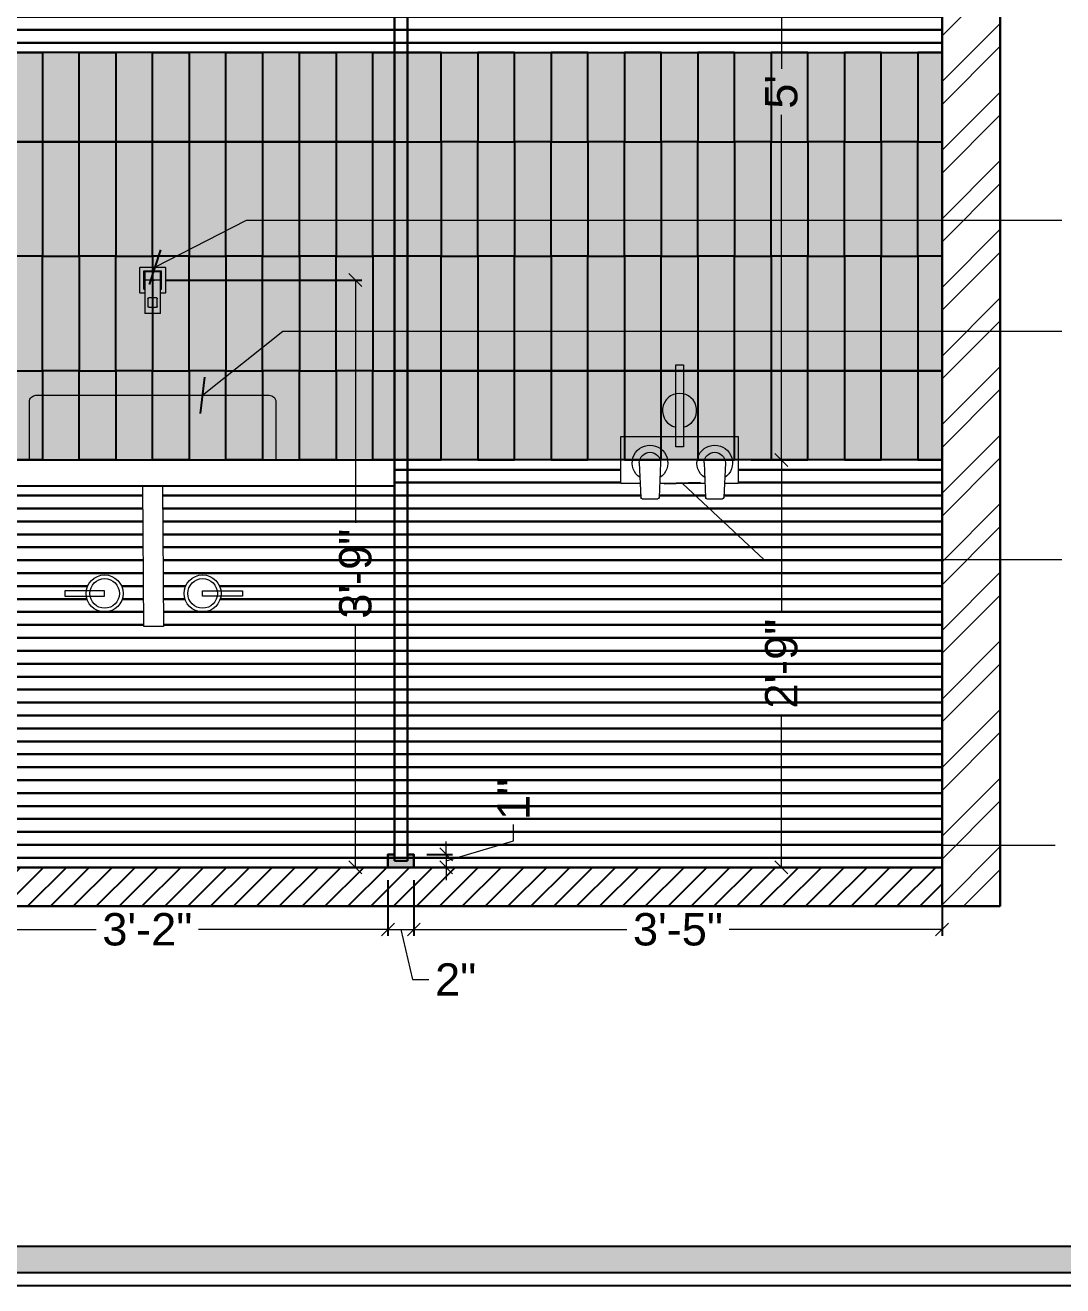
# Model space of a CAD drawing. Header units: millimetres. Extents: x 56222 to 3066687, y -650199 to -121287.
# Drawn here: x 149018.7 to 149098.8, y -182669.4 to -182572 of the extents above; entities that cross this region are included whole.
import ezdxf

# ---------------------------------------------------------------- set-up
doc = ezdxf.new("R2010")
doc.units = ezdxf.units.MM
doc.header["$MEASUREMENT"] = 0
doc.header["$PDMODE"] = 35
doc.linetypes.add('DASHED2', pattern=[0.375, 0.25, -0.125])
doc.layers.get('Defpoints').update_dxf_attribs({"color": 220})
for name, color, linetype, lineweight in [('dim05', 1, 'Continuous', 13), ('Flooring', 253, 'Continuous', 30), ('FURNITURE', 32, 'Continuous', 9), ('HACHA', 253, 'Continuous', 5), ('INT-MISCELLENOUS', 250, 'Continuous', 0), ('LABALLING', 1, 'Continuous', 25), ('NAME PLATE', 7, 'Continuous', 25), ('UTILITY', 48, 'Continuous', 9), ('wall', 7, 'Continuous', 30), ('XX~SLAB ( BEAM )~ ( DIM )', 7, 'Continuous', 9)]:
    doc.layers.add(name, color=color, linetype=linetype, lineweight=lineweight)
doc.layers.add('hatch', color=253, linetype='Continuous', lineweight=0, transparency=0.4)
doc.layers.add('str coll', color=6, linetype='Continuous')
doc.styles.add('Aerial', font='arial.ttf')
doc.styles.add('Arial', font='arial.ttf')
doc.styles.get("Standard").update_dxf_attribs({"font": 'arial.ttf', "height": 6})
doc.dimstyles.new('ISO-25', dxfattribs={"dimtxt": 2.5, "dimasz": 1, "dimexe": 0.5, "dimexo": 1, "dimtad": 0, "dimdec": 1, "dimlunit": 4, "dimtxsty": 'Standard', "dimblk": 'OBLIQUE', "dimcen": 2.5, "dimclrd": 1, "dimclre": 1, "dimclrt": 5, "dimadec": 0, "dimazin": 0, "dimtfac": 1, "dimtdec": 1, "dimtmove": 0, "dimatfit": 3, "dimfxl": 1, "dimlwd": -1, "dimarcsym": 0})
doc.dimstyles.new('NEW ', dxfattribs={"dimtxt": 3, "dimasz": 2, "dimexe": 1, "dimexo": 1, "dimgap": 0.089996, "dimtad": 0, "dimtoh": 1, "dimzin": 3, "dimdsep": 46, "dimlunit": 4, "dimtxsty": 'Aerial', "dimblk": 'OBLIQUE', "dimcen": 0.089996, "dimdle": 1, "dimclrd": 252, "dimclre": 252, "dimclrt": 7, "dimadec": 0, "dimazin": 1, "dimtfac": 1, "dimtdec": 0, "dimtofl": 0, "dimtmove": 1, "dimatfit": 3, "dimldrblk": 'OBLIQUE', "dimfxl": 1, "dimtolj": 1, "dimtzin": 0, "dimlwd": 5, "dimlwe": 5, "dimarcsym": 0})

# ---------------------------------------------------------------- blocks, each defined once
blk = doc.blocks.new('404COK-E')
for p, q in [((0.824, 0, 1), (0.699, -2.676, 1)), ((-0.824, 0, 1), (-0.699, -2.676, 1)), ((-0.574, -2.801, 1), (0.574, -2.801, 1))]:
    blk.add_line(p, q)
for centre, radius, start, end in [((0, 0, 1), 1.375, 304.096, 235.904), ((0, 0, 1), 0.824, 0, 180), ((-0.574, -2.676, 1), 0.125, 180, 270), ((0.574, -2.676, 1), 0.125, 270, 0)]:
    blk.add_arc(centre, radius, start, end)
blk = doc.blocks.new('28')
at = {"layer": 'INT-MISCELLENOUS'}
for p, q in [((2733.9, 15158.2), (2733.9, 15225.2)), ((2734.4, 15225.7), (2801.4, 15225.7)), ((2744.3, 15214.9), (2744.3, 15168.6)), ((2744.3, 15213.6), (2744.3, 15169.9)), ((2744.5, 15213.6), (2744.5, 15169.9)), ((2791.1, 15215.4), (2744.8, 15215.4)), ((2746.2, 15213), (2745, 15190.5)), ((2789.8, 15215.3), (2746.1, 15215.3)), ((2789.8, 15215.1), (2746.1, 15215.1)), ((2746.2, 15213), (2747.5, 15211.6)), ((2789.1, 15213.5), (2746.7, 15213.5)), ((2747.5, 15211.6), (2747.5, 15104.8)), ((2767.9, 15211.7), (2767.9, 15171.7)), ((2788.3, 15211.6), (2789.6, 15213)), ((2788.3, 15104.8), (2788.3, 15211.6)), ((2790.9, 15190.5), (2789.6, 15213)), ((2791.3, 15169.9), (2791.3, 15213.6)), ((2791.5, 15169.9), (2791.5, 15213.6)), ((2791.6, 15168.6), (2791.6, 15214.9)), ((2801.9, 15225.2), (2801.9, 15158.2)), ((2745, 15190.5), (2745, 15169.3)), ((2787.9, 15191.7), (2747.9, 15191.7)), ((2762.9, 15191.7), (2772.9, 15191.7)), ((2790.9, 15169.3), (2790.9, 15190.5)), ((2747.3, 15157.7), (2734.4, 15157.7)), ((2745.5, 15168.8), (2745.5, 15168.8)), ((2745.5, 15168.8), (2747.3, 15168.8)), ((2746.1, 15168.3), (2747.3, 15168.3)), ((2746.1, 15168.1), (2747.3, 15168.1)), ((2747.3, 15166.5), (2747.3, 15104.8)), ((2755.7, 15142.8), (2755.7, 15122.3)), ((2778.2, 15144.8), (2757.7, 15144.8)), ((2780.2, 15122.3), (2780.2, 15142.8)), ((2788.5, 15104.8), (2788.5, 15166.5)), ((2801.4, 15157.7), (2788.5, 15157.7)), ((2788.6, 15168.8), (2790.4, 15168.8)), ((2788.6, 15168.3), (2789.8, 15168.3)), ((2788.6, 15168.1), (2791.1, 15168.1)), ((2788.6, 15168.1), (2789.8, 15168.1)), ((2790.4, 15168.8), (2790.4, 15168.8)), ((2757.7, 15120.3), (2778.2, 15120.3)), ((2748, 15104.3), (2747.8, 15104.3)), ((2787.8, 15104.3), (2748, 15104.3)), ((2788, 15104.3), (2787.8, 15104.3))]:
    blk.add_line(p, q, dxfattribs=at)
for centre, radius, start, end in [((2734.4, 15225.2), 0.5, 90, 180), ((2744.8, 15214.9), 0.5, 90, 180), ((2746.1, 15213.6), 1.75, 90, 180), ((2746.1, 15213.6), 1.54, 90, 180), ((2746.7, 15213), 0.5, 90, 176.8709), ((2789.1, 15213), 0.5, 3.1291, 90), ((2789.8, 15213.6), 1.75, 0, 90), ((2789.8, 15213.6), 1.54, 0, 90), ((2791.1, 15214.9), 0.5, 0, 90), ((2801.4, 15225.2), 0.5, 0, 90), ((2745.5, 15190.5), 0.5, 176.8709, 180.0001), ((2790.4, 15190.5), 0.5, 0, 3.1291), ((2734.4, 15158.2), 0.5, 180, 270), ((2746.1, 15169.9), 1.75, 180, 270), ((2744.8, 15168.6), 0.5, 180, 270), ((2746.1, 15169.9), 1.54, 180, 270), ((2745.5, 15169.3), 0.5, 180.0001, 270), ((2789.8, 15169.9), 1.75, 270, 0), ((2789.8, 15169.9), 1.54, 270, 0), ((2790.4, 15169.3), 0.5, 270, 359.9999), ((2791.1, 15168.6), 0.5, 270, 0), ((2801.4, 15158.2), 0.5, 270, 0), ((2747.8, 15104.8), 0.5, 180, 270), ((2788, 15104.8), 0.5, 270, 0)]:
    blk.add_arc(centre, radius, start, end, dxfattribs=at)
blk.add_ellipse((2788.9, 15166.5), major_axis=(0, -3.5), ratio=0.087489, start_param=4.267199, end_param=4.712542, dxfattribs=at)
for points, knots in [([(2747.3, 15169.3), (2747.3, 15169.3), (2747.3, 15169.2), (2747.3, 15168.8), (2747.3, 15168.3), (2747.3, 15167.5), (2747.3, 15166.8), (2747.3, 15166.5)], [0.1341546, 0.1341546, 0.1341546, 0.1341546, 0.2729105, 0.4084535, 0.5742392, 0.7712264, 1, 1, 1, 1]), ([(2755.7, 15142.8), (2755.7, 15143.1), (2755.8, 15143.6), (2756.3, 15144.3), (2756.9, 15144.7), (2757.4, 15144.8), (2757.7, 15144.8)], [0, 0, 0, 0, 0.263778, 0.516477, 0.767899, 1, 1, 1, 1]), ([(2778.2, 15144.8), (2778.4, 15144.8), (2779, 15144.7), (2779.7, 15144.2), (2780.1, 15143.5), (2780.2, 15143), (2780.2, 15142.8)], [0, 0, 0, 0, 0.263778, 0.516477, 0.767899, 1, 1, 1, 1]), ([(2788.6, 15167.9), (2788.6, 15167.9), (2788.6, 15168.2), (2788.6, 15168.6), (2788.6, 15169), (2788.7, 15169.3), (2788.7, 15169.4), (2788.7, 15169.5)], [0, 0, 0, 0, 0.01693, 0.2332864, 0.4356781, 0.6238469, 0.7791071, 0.7791071, 0.7791071, 0.7791071]), ([(2757.7, 15120.3), (2757.4, 15120.3), (2756.8, 15120.4), (2756.2, 15120.9), (2755.8, 15121.5), (2755.7, 15122.1), (2755.7, 15122.3)], [0, 0, 0, 0, 0.263778, 0.516477, 0.767899, 1, 1, 1, 1]), ([(2780.2, 15122.3), (2780.2, 15122), (2780.1, 15121.5), (2779.6, 15120.8), (2778.9, 15120.4), (2778.4, 15120.3), (2778.2, 15120.3)], [0, 0, 0, 0, 0.263778, 0.516477, 0.767899, 1, 1, 1, 1])]:
    blk.add_open_spline(points, degree=3, knots=knots, dxfattribs=at)
blk = doc.blocks.new('_Oblique')
at = {"layer": 'wall', "color": 0, "lineweight": -2}
blk.add_line((-0.5, -0.5), (0.5, 0.5), dxfattribs=at)
blk = doc.blocks.new('*D662')
at = {"layer": 'Defpoints', "color": 0, "lineweight": 25, "transparency": 16777216}
for p in [(149028.523, -182591.666), (149042.598, -182637.067), (149044.195, -182637.067)]:
    blk.add_point(p, dxfattribs=at)
at = {"layer": 'dim05', "color": 1, "linetype": 'Continuous', "lineweight": -2, "transparency": 16777216}
for p, q in [((149029.523, -182591.666), (149044.695, -182591.666)), ((149043.598, -182637.067), (149044.695, -182637.067))]:
    blk.add_line(p, q, dxfattribs=at)
at = {"layer": 'dim05', "color": 1, "linetype": 'Continuous', "transparency": 16777216}
for p, q in [((149044.195, -182591.666), (149044.195, -182610.419)), ((149044.195, -182637.067), (149044.195, -182618.313))]:
    blk.add_line(p, q, dxfattribs=at)
at = {"layer": 'dim05', "color": 1, "transparency": 16777216}
for p, rotation in [((149044.195, -182591.666), 90), ((149044.195, -182637.067), 270)]:
    blk.add_blockref('_Oblique', p, dxfattribs=dict(at, rotation=rotation))
at = {"layer": 'dim05', "color": 5, "lineweight": 25, "transparency": 16777216, "insert": (149044.195, -182614.366), "char_height": 2.5, "attachment_point": 5, "rotation": 90, "style": 'Arial'}
blk.add_mtext('3\'-9"', dxfattribs=at)
blk = doc.blocks.new('*D663')
at = {"layer": 'Defpoints', "color": 0, "lineweight": 25, "transparency": 16777216}
for p in [(149073.771, -182605.571), (149073.771, -182637.067), (149077.109, -182637.067)]:
    blk.add_point(p, dxfattribs=at)
at = {"layer": 'dim05', "color": 1, "linetype": 'Continuous', "lineweight": -2, "transparency": 16777216}
for p, q in [((149074.771, -182605.571), (149077.609, -182605.571)), ((149074.771, -182637.067), (149077.609, -182637.067))]:
    blk.add_line(p, q, dxfattribs=at)
at = {"layer": 'dim05', "color": 1, "linetype": 'Continuous', "transparency": 16777216}
for p, q in [((149077.109, -182605.571), (149077.109, -182617.35)), ((149077.109, -182637.067), (149077.109, -182625.288))]:
    blk.add_line(p, q, dxfattribs=at)
at = {"layer": 'dim05', "color": 1, "transparency": 16777216}
for p, rotation in [((149077.109, -182605.571), 90), ((149077.109, -182637.067), 270)]:
    blk.add_blockref('_Oblique', p, dxfattribs=dict(at, rotation=rotation))
at = {"layer": 'dim05', "color": 5, "lineweight": 25, "transparency": 16777216, "insert": (149077.109, -182621.319), "char_height": 2.5, "attachment_point": 5, "rotation": 90, "style": 'Arial'}
blk.add_mtext('2\'-9"', dxfattribs=at)
blk = doc.blocks.new('*D664')
at = {"layer": 'Defpoints', "color": 0, "lineweight": 25, "transparency": 16777216}
for p in [(149069.239, -182545.107, 0.311), (149077.109, -182545.107), (149073.771, -182605.571)]:
    blk.add_point(p, dxfattribs=at)
at = {"layer": 'dim05', "color": 1, "linetype": 'Continuous', "lineweight": -2, "transparency": 16777216}
for p, q in [((149070.239, -182545.107), (149077.609, -182545.107)), ((149074.771, -182605.571), (149077.609, -182605.571))]:
    blk.add_line(p, q, dxfattribs=at)
at = {"layer": 'dim05', "color": 1, "linetype": 'Continuous', "transparency": 16777216}
for p, q in [((149077.109, -182545.107), (149077.109, -182575.339)), ((149077.109, -182605.571), (149077.109, -182578.889))]:
    blk.add_line(p, q, dxfattribs=at)
at = {"layer": 'dim05', "color": 1, "transparency": 16777216}
for p, rotation in [((149077.109, -182545.107), 90), ((149077.109, -182605.571), 270)]:
    blk.add_blockref('_Oblique', p, dxfattribs=dict(at, rotation=rotation))
at = {"layer": 'dim05', "color": 5, "lineweight": 25, "transparency": 16777216, "insert": (149077.109, -182577.114), "char_height": 2.5, "attachment_point": 5, "rotation": 90, "style": 'Arial'}
blk.add_mtext("5'", dxfattribs=at)
blk = doc.blocks.new('*D669')
at = {"layer": 'Defpoints', "color": 0, "lineweight": 25, "transparency": 16777216}
for p in [(149009.523, -182637.067), (149046.706, -182637.067), (149046.706, -182641.871)]:
    blk.add_point(p, dxfattribs=at)
at = {"layer": 'dim05', "color": 1, "linetype": 'Continuous', "lineweight": -2, "transparency": 16777216}
for p, q in [((149009.523, -182638.067), (149009.523, -182642.371)), ((149046.706, -182638.067), (149046.706, -182642.371))]:
    blk.add_line(p, q, dxfattribs=at)
at = {"layer": 'dim05', "color": 1, "linetype": 'Continuous', "transparency": 16777216}
for p, q in [((149009.523, -182641.871), (149024.167, -182641.871)), ((149046.706, -182641.871), (149032.061, -182641.871))]:
    blk.add_line(p, q, dxfattribs=at)
at = {"layer": 'dim05', "color": 1, "transparency": 16777216, "rotation": 180}
blk.add_blockref('_Oblique', (149009.523, -182641.871), dxfattribs=at)
at = {"layer": 'dim05', "color": 1, "transparency": 16777216}
blk.add_blockref('_Oblique', (149046.706, -182641.871), dxfattribs=at)
at = {"layer": 'dim05', "color": 5, "lineweight": 25, "transparency": 16777216, "insert": (149028.114, -182641.871), "char_height": 2.5, "attachment_point": 5, "style": 'Arial'}
blk.add_mtext('3\'-2"', dxfattribs=at)
blk = doc.blocks.new('*D716')
at = {"layer": 'Defpoints', "color": 0, "lineweight": 25, "transparency": 16777216}
for p in [(149046.706, -182637.067), (149048.706, -182637.067), (149048.706, -182641.871)]:
    blk.add_point(p, dxfattribs=at)
at = {"layer": 'dim05', "color": 1, "linetype": 'Continuous', "lineweight": -2, "transparency": 16777216}
for p, q in [((149046.706, -182638.067), (149046.706, -182642.371)), ((149048.706, -182638.067), (149048.706, -182642.371))]:
    blk.add_line(p, q, dxfattribs=at)
at = {"layer": 'dim05', "color": 1, "linetype": 'Continuous', "transparency": 16777216}
for p, q in [((149046.706, -182641.871), (149048.706, -182641.871)), ((149047.706, -182641.871), (149048.604, -182645.734)), ((149048.604, -182645.734), (149049.854, -182645.734))]:
    blk.add_line(p, q, dxfattribs=at)
at = {"layer": 'dim05', "color": 1, "transparency": 16777216, "rotation": 180}
blk.add_blockref('_Oblique', (149046.706, -182641.871), dxfattribs=at)
at = {"layer": 'dim05', "color": 1, "transparency": 16777216}
blk.add_blockref('_Oblique', (149048.706, -182641.871), dxfattribs=at)
at = {"layer": 'dim05', "color": 5, "lineweight": 25, "transparency": 16777216, "insert": (149051.937, -182645.734), "char_height": 2.5, "attachment_point": 5, "style": 'Arial'}
blk.add_mtext('2"', dxfattribs=at)
blk = doc.blocks.new('*D749')
at = {"layer": 'Defpoints', "color": 0, "lineweight": 25, "transparency": 16777216}
for p in [(149048.706, -182636.067), (149048.706, -182637.067), (149051.203, -182637.067)]:
    blk.add_point(p, dxfattribs=at)
at = {"layer": 'dim05', "color": 1, "linetype": 'Continuous', "transparency": 16777216}
for p, q in [((149056.405, -182635.006), (149056.405, -182633.756)), ((149051.203, -182636.567), (149056.405, -182635.006)), ((149051.203, -182636.067), (149051.203, -182635.067)), ((149051.203, -182636.067), (149051.203, -182637.067)), ((149051.203, -182636.067), (149051.203, -182637.067)), ((149051.203, -182637.067), (149051.203, -182638.067))]:
    blk.add_line(p, q, dxfattribs=at)
at = {"layer": 'dim05', "color": 1, "linetype": 'Continuous', "lineweight": -2, "transparency": 16777216}
for p, q in [((149049.706, -182636.067), (149051.703, -182636.067)), ((149049.706, -182637.067), (149051.703, -182637.067))]:
    blk.add_line(p, q, dxfattribs=at)
at = {"layer": 'dim05', "color": 1, "transparency": 16777216}
for p, rotation in [((149051.203, -182636.067), 270), ((149051.203, -182637.067), 90)]:
    blk.add_blockref('_Oblique', p, dxfattribs=dict(at, rotation=rotation))
at = {"layer": 'dim05', "color": 5, "lineweight": 25, "transparency": 16777216, "insert": (149056.405, -182631.812), "char_height": 2.5, "attachment_point": 5, "rotation": 90, "style": 'Arial'}
blk.add_mtext('1"', dxfattribs=at)
blk = doc.blocks.new('*D751')
at = {"layer": 'Defpoints', "color": 0, "lineweight": 25, "transparency": 16777216}
for p in [(149048.706, -182637.067), (149089.523, -182637.067), (149048.706, -182641.871)]:
    blk.add_point(p, dxfattribs=at)
at = {"layer": 'dim05', "color": 1, "linetype": 'Continuous', "lineweight": -2, "transparency": 16777216}
for p, q in [((149048.706, -182638.067), (149048.706, -182642.371)), ((149089.523, -182638.067), (149089.523, -182642.371))]:
    blk.add_line(p, q, dxfattribs=at)
at = {"layer": 'dim05', "color": 1, "linetype": 'Continuous', "transparency": 16777216}
for p, q in [((149048.706, -182641.871), (149065.167, -182641.871)), ((149089.523, -182641.871), (149073.061, -182641.871))]:
    blk.add_line(p, q, dxfattribs=at)
at = {"layer": 'dim05', "color": 1, "transparency": 16777216, "rotation": 180}
blk.add_blockref('_Oblique', (149048.706, -182641.871), dxfattribs=at)
at = {"layer": 'dim05', "color": 1, "transparency": 16777216}
blk.add_blockref('_Oblique', (149089.523, -182641.871), dxfattribs=at)
at = {"layer": 'dim05', "color": 5, "lineweight": 25, "transparency": 16777216, "insert": (149069.114, -182641.871), "char_height": 2.5, "attachment_point": 5, "style": 'Arial'}
blk.add_mtext('3\'-5"', dxfattribs=at)

msp = doc.modelspace()

# ---------------------------------------------------------------- hatches: boundary and pattern name
at = {"layer": 'hatch', "ltscale": 10}
h = msp.add_hatch(dxfattribs=at)
h.set_pattern_fill('ANSI32', color=256, scale=10, style=0)
h.set_pattern_definition([(45, (4085.42, -4450.3063), (-2.65165043, 2.65165043), []), (45, (4087.188, -4450.3063), (-2.65165043, 2.65165043), [])])
h.paths.add_polyline_path([(148962.023, -182528.067), (148957.523, -182528.067), (148957.523, -182640.067), (148962.023, -182640.067)])
h.paths.add_polyline_path([(149089.523, -182640.067), (149094.023, -182640.067), (149094.023, -182516.067), (149089.523, -182516.067)])
at = {"layer": 'hatch', "linetype": 'Continuous', "lineweight": 25}
h = msp.add_hatch(dxfattribs=at)
h.set_pattern_fill('ANSI31', color=256, scale=10)
h.set_pattern_definition([(45, (-632.3364, -394.7849), (-0.8838834765, 0.8838834765), [])])
h.paths.add_polyline_path([(149089.523, -182637.067), (149048.523, -182637.067), (149048.523, -182637.067), (148962.023, -182637.067), (148962.023, -182640.067), (149089.523, -182640.067)])
at = {"layer": 'NAME PLATE', "true_color": 0xd39e00}
h = msp.add_hatch(color=42, dxfattribs=at)
h.paths.add_polyline_path([(148941.486, -182465.052), (148941.486, -182668.401), (149230.385, -182668.401), (149230.385, -182465.052)])
h.paths.add_polyline_path([(148943.513, -182467.08), (149228.358, -182467.08), (149228.358, -182666.374), (148943.513, -182666.374)], flags=16)
at = {"layer": 'XX~SLAB ( BEAM )~ ( DIM )', "lineweight": 30, "true_color": 0xdeceba, "transparency": 33554493}
h = msp.add_hatch(dxfattribs=at)
h.set_pattern_fill('_USER', color=254, pattern_type=0)
h.set_pattern_definition([(0, (-2050.838, -1573.3251), (0, 1), [])])
h.paths.add_polyline_path([(149047.206, -182607.571), (149029.279, -182607.571), (149029.356, -182618.454), (149027.845, -182618.454), (149027.767, -182607.571), (149009.523, -182607.571), (149009.523, -182637.067), (149047.206, -182637.067)])
edge = h.paths.add_edge_path(flags=16)
edge.add_arc((149032.385, -182615.89), 1.429, 8.24332, 180, ccw=False)
edge.add_line((149033.799, -182615.685), (149035.461, -182615.685))
edge.add_line((149035.461, -182615.685), (149035.461, -182616.095))
edge.add_line((149035.461, -182616.095), (149033.799, -182616.095))
edge.add_arc((149032.385, -182615.89), 1.429, 180, 351.75668, ccw=False)
edge = h.paths.add_edge_path(flags=0)
edge.add_arc((149032.385, -182615.89), 1.143, 0, 360)
edge = h.paths.add_edge_path(flags=16)
edge.add_line((149023.402, -182616.095), (149021.741, -182616.095))
edge.add_line((149021.741, -182616.095), (149021.741, -182615.685))
edge.add_line((149021.741, -182615.685), (149023.402, -182615.685))
edge.add_arc((149024.816, -182615.89), 1.429, 0, 171.75668, ccw=False)
edge.add_arc((149024.816, -182615.89), 1.429, -171.75668, 0, ccw=False)
edge = h.paths.add_edge_path(flags=0)
edge.add_arc((149024.816, -182615.89), 1.143, 0, 360)
edge = h.paths.add_edge_path()
edge.add_line((149089.523, -182605.571), (149073.771, -182605.571))
edge.add_line((149073.771, -182605.571), (149073.771, -182607.378))
edge.add_line((149073.771, -182607.378), (149072.705, -182607.378))
edge.add_line((149072.705, -182607.378), (149072.653, -182608.474))
edge.add_arc((149072.528, -182608.474), 0.125, -90, 0, ccw=False)
edge.add_line((149072.528, -182608.599), (149071.38, -182608.599))
edge.add_arc((149071.38, -182608.474), 0.125, 185.34883, 270, ccw=False)
edge.add_line((149071.256, -182608.486), (149071.204, -182607.378))
edge.add_line((149071.204, -182607.378), (149067.705, -182607.378))
edge.add_line((149067.705, -182607.378), (149067.653, -182608.474))
edge.add_arc((149067.528, -182608.474), 0.125, -90, 0, ccw=False)
edge.add_line((149067.528, -182608.599), (149066.38, -182608.599))
edge.add_arc((149066.38, -182608.474), 0.125, 185.34883, 270, ccw=False)
edge.add_line((149066.256, -182608.486), (149066.204, -182607.378))
edge.add_line((149066.204, -182607.378), (149064.706, -182607.378))
edge.add_line((149064.706, -182607.378), (149064.706, -182605.571))
edge.add_line((149064.706, -182605.571), (149047.206, -182605.571))
edge.add_line((149047.206, -182605.571), (149047.206, -182637.067))
edge.add_line((149047.206, -182637.067), (149089.523, -182637.067))
edge.add_line((149089.523, -182637.067), (149089.523, -182605.571))
h.paths.add_polyline_path([(149089.523, -182542.579), (149047.206, -182542.579), (149047.206, -182574.075), (149089.523, -182574.075)])
h.paths.add_polyline_path([(149047.206, -182542.579), (149009.523, -182542.579), (149009.523, -182574.075), (149011.519, -182574.075), (149014.353, -182574.075), (149017.187, -182574.075), (149020.021, -182574.075), (149022.855, -182574.075), (149025.689, -182574.075), (149028.523, -182574.075), (149031.357, -182574.075), (149034.191, -182574.075), (149037.025, -182574.075), (149039.859, -182574.075), (149042.693, -182574.075), (149045.527, -182574.075), (149047.206, -182574.075)])
h.paths.add_polyline_path([(149089.523, -182529.067), (149047.206, -182529.067), (149047.206, -182542.579), (149089.523, -182542.579)])
h.paths.add_polyline_path([(149047.206, -182529.067), (149009.523, -182529.067), (149009.523, -182542.579), (149047.206, -182542.579)])
at = {"layer": 'XX~SLAB ( BEAM )~ ( DIM )', "linetype": 'DASHED2', "lineweight": 25, "true_color": 0x7d5120, "transparency": 33554562}
h = msp.add_hatch(color=27, dxfattribs=at)
h.dxf.hatch_style = 1
h.paths.add_polyline_path([(149011.519, -182574.075), (149009.523, -182574.075), (149009.523, -182580.965), (149011.519, -182580.965)])
h.paths.add_polyline_path([(149014.353, -182574.075), (149011.519, -182574.075), (149011.519, -182580.965), (149014.353, -182580.965)])
h.paths.add_polyline_path([(149017.187, -182574.075), (149014.353, -182574.075), (149014.353, -182580.965), (149017.187, -182580.965)])
h.paths.add_polyline_path([(149020.021, -182574.075), (149017.187, -182574.075), (149017.187, -182580.965), (149020.021, -182580.965)])
h.paths.add_polyline_path([(149022.855, -182574.075), (149020.021, -182574.075), (149020.021, -182580.965), (149022.855, -182580.965)])
h.paths.add_polyline_path([(149025.689, -182574.075), (149022.855, -182574.075), (149022.855, -182580.965), (149025.689, -182580.965)])
h.paths.add_polyline_path([(149089.523, -182574.075), (149084.826, -182574.075), (149084.826, -182580.965), (149084.826, -182589.823), (149084.826, -182598.681), (149084.826, -182605.571), (149089.523, -182605.571)])
h.paths.add_polyline_path([(149084.826, -182580.965), (149081.992, -182580.965), (149081.992, -182589.823), (149084.826, -182589.823)])
h.paths.add_polyline_path([(149081.992, -182580.965), (149079.158, -182580.965), (149079.158, -182589.823), (149081.992, -182589.823)])
h.paths.add_polyline_path([(149084.826, -182589.823), (149081.992, -182589.823), (149081.992, -182598.681), (149084.826, -182598.681)])
h.paths.add_polyline_path([(149084.826, -182574.075), (149081.992, -182574.075), (149081.992, -182580.965), (149084.826, -182580.965)])
h.paths.add_polyline_path([(149081.992, -182574.075), (149079.158, -182574.075), (149079.158, -182580.965), (149081.992, -182580.965)])
h.paths.add_polyline_path([(149079.158, -182574.075), (149076.324, -182574.075), (149076.324, -182580.965), (149079.158, -182580.965)])
h.paths.add_polyline_path([(149076.324, -182574.075), (149073.49, -182574.075), (149073.49, -182580.965), (149076.324, -182580.965)])
h.paths.add_polyline_path([(149073.49, -182574.075), (149070.656, -182574.075), (149070.656, -182580.965), (149073.49, -182580.965)])
h.paths.add_polyline_path([(149079.158, -182580.965), (149076.324, -182580.965), (149076.324, -182589.823), (149079.158, -182589.823)])
h.paths.add_polyline_path([(149047.523, -182580.965), (149045.527, -182580.965), (149045.527, -182574.075), (149047.523, -182574.075)])
h.paths.add_polyline_path([(149028.523, -182574.075), (149025.689, -182574.075), (149025.689, -182580.965), (149028.523, -182580.965)])
h.paths.add_polyline_path([(149034.191, -182574.075), (149037.025, -182574.075), (149037.025, -182580.965), (149034.191, -182580.965)])
h.paths.add_polyline_path([(149039.859, -182574.075), (149037.025, -182574.075), (149037.025, -182580.965), (149039.859, -182580.965)])
h.paths.add_polyline_path([(149034.191, -182574.075), (149031.357, -182574.075), (149031.357, -182580.965), (149034.191, -182580.965)])
h.paths.add_polyline_path([(149028.523, -182574.075), (149031.357, -182574.075), (149031.357, -182580.965), (149028.523, -182580.965)])
h.paths.add_polyline_path([(149045.527, -182574.075), (149042.693, -182574.075), (149042.693, -182580.965), (149045.527, -182580.965)])
h.paths.add_polyline_path([(149039.859, -182574.075), (149042.693, -182574.075), (149042.693, -182580.965), (149039.859, -182580.965)])
h.paths.add_polyline_path([(149067.822, -182574.075), (149070.656, -182574.075), (149070.656, -182580.965), (149067.822, -182580.965)])
h.paths.add_polyline_path([(149062.154, -182574.075), (149059.32, -182574.075), (149059.32, -182580.965), (149062.154, -182580.965)])
h.paths.add_polyline_path([(149056.486, -182574.075), (149059.32, -182574.075), (149059.32, -182580.965), (149056.486, -182580.965)])
h.paths.add_polyline_path([(149062.154, -182574.075), (149064.988, -182574.075), (149064.988, -182580.965), (149062.154, -182580.965)])
h.paths.add_polyline_path([(149067.822, -182574.075), (149064.988, -182574.075), (149064.988, -182580.965), (149067.822, -182580.965)])
h.paths.add_polyline_path([(149050.818, -182574.075), (149053.652, -182574.075), (149053.652, -182580.965), (149050.818, -182580.965)])
h.paths.add_polyline_path([(149056.486, -182574.075), (149053.652, -182574.075), (149053.652, -182580.965), (149056.486, -182580.965)])
h.paths.add_polyline_path([(149050.818, -182574.075), (149047.523, -182574.075), (149047.523, -182580.965), (149050.818, -182580.965)])
h.paths.add_polyline_path([(149073.49, -182589.823), (149076.324, -182589.823), (149076.324, -182580.965), (149073.49, -182580.965)])
h.paths.add_polyline_path([(149073.49, -182589.823), (149070.656, -182589.823), (149070.656, -182580.965), (149073.49, -182580.965)])
h.paths.add_polyline_path([(149067.822, -182589.823), (149070.656, -182589.823), (149070.656, -182580.965), (149067.822, -182580.965)])
h.paths.add_polyline_path([(149062.154, -182589.823), (149059.32, -182589.823), (149059.32, -182580.965), (149062.154, -182580.965)])
h.paths.add_polyline_path([(149056.486, -182589.823), (149059.32, -182589.823), (149059.32, -182580.965), (149056.486, -182580.965)])
h.paths.add_polyline_path([(149062.154, -182589.823), (149064.988, -182589.823), (149064.988, -182580.965), (149062.154, -182580.965)])
h.paths.add_polyline_path([(149067.822, -182589.823), (149064.988, -182589.823), (149064.988, -182580.965), (149067.822, -182580.965)])
h.paths.add_polyline_path([(149050.818, -182589.823), (149053.652, -182589.823), (149053.652, -182580.965), (149050.818, -182580.965)])
h.paths.add_polyline_path([(149056.486, -182589.823), (149053.652, -182589.823), (149053.652, -182580.965), (149056.486, -182580.965)])
h.paths.add_polyline_path([(149050.818, -182589.823), (149047.523, -182589.823), (149047.523, -182580.965), (149050.818, -182580.965)])
h.paths.add_polyline_path([(149047.523, -182589.823), (149045.527, -182589.823), (149045.527, -182580.965), (149047.523, -182580.965)])
h.paths.add_polyline_path([(149042.693, -182589.823), (149045.527, -182589.823), (149045.527, -182580.965), (149042.693, -182580.965)])
h.paths.add_polyline_path([(149037.025, -182589.823), (149039.859, -182589.823), (149039.859, -182580.965), (149037.025, -182580.965)])
h.paths.add_polyline_path([(149042.693, -182589.823), (149039.859, -182589.823), (149039.859, -182580.965), (149042.693, -182580.965)])
h.paths.add_polyline_path([(149037.025, -182589.823), (149034.191, -182589.823), (149034.191, -182580.965), (149037.025, -182580.965)])
h.paths.add_polyline_path([(149031.357, -182589.823), (149034.191, -182589.823), (149034.191, -182580.965), (149031.357, -182580.965)])
h.paths.add_polyline_path([(149025.689, -182589.823), (149022.855, -182589.823), (149022.855, -182580.965), (149025.689, -182580.965)])
h.paths.add_polyline_path([(149020.021, -182589.823), (149022.855, -182589.823), (149022.855, -182580.965), (149020.021, -182580.965)])
h.paths.add_polyline_path([(149025.689, -182589.823), (149028.523, -182589.823), (149028.523, -182580.965), (149025.689, -182580.965)])
h.paths.add_polyline_path([(149031.357, -182589.823), (149028.523, -182589.823), (149028.523, -182580.965), (149031.357, -182580.965)])
h.paths.add_polyline_path([(149014.353, -182589.823), (149017.187, -182589.823), (149017.187, -182580.965), (149014.353, -182580.965)])
h.paths.add_polyline_path([(149020.021, -182589.823), (149017.187, -182589.823), (149017.187, -182580.965), (149020.021, -182580.965)])
h.paths.add_polyline_path([(149014.353, -182589.823), (149011.519, -182589.823), (149011.519, -182580.965), (149014.353, -182580.965)])
h.paths.add_polyline_path([(149009.523, -182589.823), (149011.519, -182589.823), (149011.519, -182580.965), (149009.523, -182580.965)])
h.paths.add_polyline_path([(149079.158, -182589.823), (149081.992, -182589.823), (149081.992, -182598.681), (149079.158, -182598.681)])
h.paths.add_polyline_path([(149073.49, -182589.823), (149076.324, -182589.823), (149076.324, -182598.681), (149073.49, -182598.681)])
h.paths.add_polyline_path([(149079.158, -182589.823), (149076.324, -182589.823), (149076.324, -182598.681), (149079.158, -182598.681)])
h.paths.add_polyline_path([(149073.49, -182589.823), (149070.656, -182589.823), (149070.656, -182598.681), (149073.49, -182598.681)])
h.paths.add_polyline_path([(149067.822, -182589.823), (149070.656, -182589.823), (149070.656, -182598.681), (149067.822, -182598.681)])
h.paths.add_polyline_path([(149062.154, -182589.823), (149059.32, -182589.823), (149059.32, -182598.681), (149062.154, -182598.681)])
h.paths.add_polyline_path([(149056.486, -182589.823), (149059.32, -182589.823), (149059.32, -182598.681), (149056.486, -182598.681)])
h.paths.add_polyline_path([(149062.154, -182589.823), (149064.988, -182589.823), (149064.988, -182598.681), (149062.154, -182598.681)])
h.paths.add_polyline_path([(149067.822, -182589.823), (149064.988, -182589.823), (149064.988, -182598.681), (149067.822, -182598.681)])
h.paths.add_polyline_path([(149050.818, -182589.823), (149053.652, -182589.823), (149053.652, -182598.681), (149050.818, -182598.681)])
h.paths.add_polyline_path([(149056.486, -182589.823), (149053.652, -182589.823), (149053.652, -182598.681), (149056.486, -182598.681)])
h.paths.add_polyline_path([(149050.818, -182589.823), (149047.523, -182589.823), (149047.523, -182598.681), (149050.818, -182598.681)])
h.paths.add_polyline_path([(149047.523, -182589.823), (149045.527, -182589.823), (149045.527, -182598.681), (149047.523, -182598.681)])
h.paths.add_polyline_path([(149042.693, -182589.823), (149045.527, -182589.823), (149045.527, -182598.681), (149042.693, -182598.681)])
h.paths.add_polyline_path([(149037.025, -182589.823), (149039.859, -182589.823), (149039.859, -182598.681), (149037.025, -182598.681)])
h.paths.add_polyline_path([(149042.693, -182589.823), (149039.859, -182589.823), (149039.859, -182598.681), (149042.693, -182598.681)])
h.paths.add_polyline_path([(149037.025, -182589.823), (149034.191, -182589.823), (149034.191, -182598.681), (149037.025, -182598.681)])
h.paths.add_polyline_path([(149031.357, -182589.823), (149034.191, -182589.823), (149034.191, -182598.681), (149031.357, -182598.681)])
h.paths.add_polyline_path([(149025.689, -182589.823), (149022.855, -182589.823), (149022.855, -182598.681), (149025.689, -182598.681)])
h.paths.add_polyline_path([(149020.021, -182589.823), (149022.855, -182589.823), (149022.855, -182598.681), (149020.021, -182598.681)])
h.paths.add_polyline_path([(149025.689, -182589.823), (149028.523, -182589.823), (149028.523, -182598.681), (149025.689, -182598.681)])
h.paths.add_polyline_path([(149031.357, -182589.823), (149028.523, -182589.823), (149028.523, -182598.681), (149031.357, -182598.681)])
h.paths.add_polyline_path([(149014.353, -182589.823), (149017.187, -182589.823), (149017.187, -182598.681), (149014.353, -182598.681)])
h.paths.add_polyline_path([(149020.021, -182589.823), (149017.187, -182589.823), (149017.187, -182598.681), (149020.021, -182598.681)])
h.paths.add_polyline_path([(149014.353, -182589.823), (149011.519, -182589.823), (149011.519, -182598.681), (149014.353, -182598.681)])
h.paths.add_polyline_path([(149009.523, -182589.823), (149011.519, -182589.823), (149011.519, -182598.681), (149009.523, -182598.681)])
h.paths.add_polyline_path([(149081.992, -182605.571), (149084.826, -182605.571), (149084.826, -182598.681), (149081.992, -182598.681)])
h.paths.add_polyline_path([(149076.324, -182605.571), (149079.158, -182605.571), (149079.158, -182598.681), (149076.324, -182598.681)])
h.paths.add_polyline_path([(149081.992, -182605.571), (149079.158, -182605.571), (149079.158, -182598.681), (149081.992, -182598.681)])
h.paths.add_polyline_path([(149076.324, -182605.571), (149073.49, -182605.571), (149073.49, -182598.681), (149076.324, -182598.681)])
h.paths.add_polyline_path([(149070.656, -182605.571), (149073.49, -182605.571), (149073.49, -182598.681), (149070.656, -182598.681)])
h.paths.add_polyline_path([(149064.988, -182605.571), (149062.154, -182605.571), (149062.154, -182598.681), (149064.988, -182598.681)])
h.paths.add_polyline_path([(149064.988, -182605.571), (149067.822, -182605.571), (149067.822, -182598.681), (149064.988, -182598.681)])
h.paths.add_polyline_path([(149070.656, -182605.571), (149067.822, -182605.571), (149067.822, -182598.681), (149070.656, -182598.681)])
h.paths.add_polyline_path([(149059.32, -182605.571), (149062.154, -182605.571), (149062.154, -182598.681), (149059.32, -182598.681)])
h.paths.add_polyline_path([(149053.652, -182605.571), (149056.486, -182605.571), (149056.486, -182598.681), (149053.652, -182598.681)])
h.paths.add_polyline_path([(149059.32, -182605.571), (149056.486, -182605.571), (149056.486, -182598.681), (149059.32, -182598.681)])
h.paths.add_polyline_path([(149053.652, -182605.571), (149050.818, -182605.571), (149050.818, -182598.681), (149053.652, -182598.681)])
h.paths.add_polyline_path([(149047.523, -182605.571), (149050.818, -182605.571), (149050.818, -182598.681), (149047.523, -182598.681)])
h.paths.add_polyline_path([(149047.523, -182605.571), (149045.527, -182605.571), (149045.527, -182598.681), (149047.523, -182598.681)])
h.paths.add_polyline_path([(149042.693, -182605.571), (149045.527, -182605.571), (149045.527, -182598.681), (149042.693, -182598.681)])
h.paths.add_polyline_path([(149037.025, -182605.571), (149039.859, -182605.571), (149039.859, -182598.681), (149037.025, -182598.681)])
h.paths.add_polyline_path([(149042.693, -182605.571), (149039.859, -182605.571), (149039.859, -182598.681), (149042.693, -182598.681)])
h.paths.add_polyline_path([(149037.025, -182605.571), (149034.191, -182605.571), (149034.191, -182598.681), (149037.025, -182598.681)])
h.paths.add_polyline_path([(149031.357, -182605.571), (149034.191, -182605.571), (149034.191, -182598.681), (149031.357, -182598.681)])
h.paths.add_polyline_path([(149025.689, -182605.571), (149022.855, -182605.571), (149022.855, -182598.681), (149025.689, -182598.681)])
h.paths.add_polyline_path([(149025.689, -182605.571), (149028.523, -182605.571), (149028.523, -182598.681), (149025.689, -182598.681)])
h.paths.add_polyline_path([(149031.357, -182605.571), (149028.523, -182605.571), (149028.523, -182598.681), (149031.357, -182598.681)])
h.paths.add_polyline_path([(149020.021, -182605.571), (149022.855, -182605.571), (149022.855, -182598.681), (149020.021, -182598.681)])
h.paths.add_polyline_path([(149014.353, -182605.571), (149017.187, -182605.571), (149017.187, -182598.681), (149014.353, -182598.681)])
h.paths.add_polyline_path([(149020.021, -182605.571), (149017.187, -182605.571), (149017.187, -182598.681), (149020.021, -182598.681)])
h.paths.add_polyline_path([(149014.353, -182605.571), (149011.519, -182605.571), (149011.519, -182598.681), (149014.353, -182598.681)])
h.paths.add_polyline_path([(149009.523, -182605.571), (149011.519, -182605.571), (149011.519, -182598.681), (149009.523, -182598.681)])
at = {"layer": 'XX~SLAB ( BEAM )~ ( DIM )', "lineweight": 30, "true_color": 0xece4df, "transparency": 33554687}
h = msp.add_hatch(color=254, dxfattribs=at)
h.dxf.hatch_style = 1
h.paths.add_polyline_path([(149038.037, -182601.077, 0.414214), (149037.537, -182600.577), (149019.504, -182600.577, 0.414214), (149019.004, -182601.077), (149019.004, -182605.578), (149038.037, -182605.578)])
at = {"layer": 'XX~SLAB ( BEAM )~ ( DIM )', "linetype": 'Continuous', "lineweight": 25, "transparency": 33554607}
h = msp.add_hatch(color=7, dxfattribs=at)
h.dxf.hatch_style = 1
h.paths.add_polyline_path([(149048.706, -182636.067), (149048.204, -182636.067), (149048.204, -182636.571), (149047.206, -182636.571), (149047.206, -182636.067), (149046.706, -182636.067), (149046.706, -182637.067), (149048.706, -182637.067)])

# ---------------------------------------------------------------- linework, layer by layer
at = {"layer": 'Flooring', "ltscale": 4}
msp.add_line((148962.023, -182637.067), (149089.523, -182637.067), dxfattribs=at)
at = {"layer": 'FURNITURE'}
msp.add_lwpolyline([(149009.523, -182605.571), (149047.206, -182605.571), (149047.206, -182607.571), (149009.523, -182607.571)], close=True, dxfattribs=at)
at = {"layer": 'FURNITURE', "color": 18, "lineweight": 30, "true_color": 0x000000}
msp.add_lwpolyline([(149048.206, -182636.067), (149048.706, -182636.067), (149048.706, -182637.067), (149046.706, -182637.067), (149046.706, -182636.067), (149047.206, -182636.067)], dxfattribs=at)
at = {"layer": 'HACHA', "color": 5, "lineweight": 30}
for p, q in [((149047.206, -182636.571), (149047.206, -182529.067)), ((149048.204, -182636.571), (149048.204, -182529.067)), ((149047.206, -182636.571), (149048.206, -182636.571))]:
    msp.add_line(p, q, dxfattribs=at)
at = {"layer": 'NAME PLATE', "color": 42, "true_color": 0xd39e00}
for points in [[(148940.472, -182464.038), (149231.399, -182464.038), (149231.399, -182669.415), (148940.472, -182669.415)], [(148941.486, -182465.052), (149230.385, -182465.052), (149230.385, -182668.401), (148941.486, -182668.401)], [(148943.513, -182467.08), (149228.358, -182467.08), (149228.358, -182666.374), (148943.513, -182666.374)]]:
    msp.add_lwpolyline(points, close=True, dxfattribs=at)
at = {"layer": 'str coll', "color": 252, "lineweight": 5, "true_color": 0x939598}
for points in [[(149027.767, -182607.571), (149029.279, -182607.571), (149029.356, -182618.454), (149027.845, -182618.454)], [(149024.816, -182615.685), (149021.741, -182615.685), (149021.741, -182616.095), (149024.816, -182616.095)], [(149032.385, -182615.685), (149035.461, -182615.685), (149035.461, -182616.095), (149032.385, -182616.095)]]:
    msp.add_lwpolyline(points, close=True, dxfattribs=at)
for centre, radius in [((149024.816, -182615.89), 1.429), ((149024.816, -182615.89), 1.143), ((149032.385, -182615.89), 1.429), ((149032.385, -182615.89), 1.143)]:
    msp.add_circle(centre, radius, dxfattribs=at)
at = {"layer": 'UTILITY', "ltscale": 3}
msp.add_lwpolyline([(149068.938, -182598.219), (149069.539, -182598.219), (149069.539, -182604.552), (149068.938, -182604.552)], close=True, dxfattribs=at)
msp.add_lwpolyline([(149038.04, -182605.571), (149019.006, -182605.571), (149019.006, -182601.069, -0.414214), (149019.506, -182600.569), (149037.54, -182600.569, -0.414214), (149038.04, -182601.069)], format="xyb", close=True, dxfattribs=at)
msp.add_lwpolyline([(149066.204, -182607.378), (149064.706, -182607.378), (149064.706, -182603.763), (149073.771, -182603.763), (149073.771, -182607.378), (149072.705, -182607.378)], dxfattribs=at)
at = {"layer": 'UTILITY', "ltscale": 3, "elevation": 0.5}
msp.add_lwpolyline([(149071.204, -182607.378), (149067.705, -182607.378)], dxfattribs=at)
at = {"layer": 'UTILITY', "ltscale": 3}
msp.add_arc((149069.239, -182601.748), 1.322, 283.15447, 256.84553, dxfattribs=at)
at = {"layer": 'wall', "lineweight": 30}
for p, q in [((149089.523, -182640.067), (149089.523, -182516.067)), ((149094.023, -182516.067), (149094.023, -182640.067)), ((148957.523, -182640.067), (149094.023, -182640.067))]:
    msp.add_line(p, q, dxfattribs=at)
at = {"layer": 'wall', "color": 18, "lineweight": 25, "true_color": 0x000000}
for p, q in [((149009.523, -182605.571), (149047.523, -182605.571)), ((149009.523, -182607.571), (149047.206, -182607.571))]:
    msp.add_line(p, q, dxfattribs=at)
at = {"layer": 'XX~SLAB ( BEAM )~ ( DIM )', "color": 27, "lineweight": 25, "true_color": 0x7d5120}
for points in [[(149047.206, -182542.579), (149047.206, -182574.075), (149009.523, -182574.075), (149009.523, -182542.579)], [(149047.206, -182542.579), (149047.206, -182574.075), (149089.523, -182574.075), (149089.523, -182542.579)], [(149047.206, -182605.571), (149047.206, -182574.075), (149009.523, -182574.075), (149009.523, -182605.571)], [(149017.187, -182574.075), (149020.021, -182574.075), (149020.021, -182580.965), (149017.187, -182580.965)], [(149022.855, -182574.075), (149020.021, -182574.075), (149020.021, -182580.965), (149022.855, -182580.965)], [(149022.855, -182574.075), (149025.689, -182574.075), (149025.689, -182580.965), (149022.855, -182580.965)], [(149028.523, -182574.075), (149025.689, -182574.075), (149025.689, -182580.965), (149028.523, -182580.965)], [(149028.523, -182574.075), (149031.357, -182574.075), (149031.357, -182580.965), (149028.523, -182580.965)], [(149034.191, -182574.075), (149031.357, -182574.075), (149031.357, -182580.965), (149034.191, -182580.965)], [(149034.191, -182574.075), (149037.025, -182574.075), (149037.025, -182580.965), (149034.191, -182580.965)], [(149039.859, -182574.075), (149037.025, -182574.075), (149037.025, -182580.965), (149039.859, -182580.965)], [(149039.859, -182574.075), (149042.693, -182574.075), (149042.693, -182580.965), (149039.859, -182580.965)], [(149045.527, -182574.075), (149042.693, -182574.075), (149042.693, -182580.965), (149045.527, -182580.965)], [(149047.206, -182580.965), (149045.527, -182580.965), (149045.527, -182574.075), (149047.206, -182574.075)], [(149047.206, -182605.571), (149047.206, -182574.075), (149089.523, -182574.075), (149089.523, -182605.571)], [(149050.818, -182574.075), (149047.206, -182574.075), (149047.206, -182580.965), (149050.818, -182580.965)], [(149050.818, -182574.075), (149053.652, -182574.075), (149053.652, -182580.965), (149050.818, -182580.965)], [(149056.486, -182574.075), (149053.652, -182574.075), (149053.652, -182580.965), (149056.486, -182580.965)], [(149056.486, -182574.075), (149059.32, -182574.075), (149059.32, -182580.965), (149056.486, -182580.965)], [(149062.154, -182574.075), (149059.32, -182574.075), (149059.32, -182580.965), (149062.154, -182580.965)], [(149062.154, -182574.075), (149064.988, -182574.075), (149064.988, -182580.965), (149062.154, -182580.965)], [(149067.822, -182574.075), (149064.988, -182574.075), (149064.988, -182580.965), (149067.822, -182580.965)], [(149067.822, -182574.075), (149070.656, -182574.075), (149070.656, -182580.965), (149067.822, -182580.965)], [(149073.49, -182574.075), (149070.656, -182574.075), (149070.656, -182580.965), (149073.49, -182580.965)], [(149073.49, -182574.075), (149076.324, -182574.075), (149076.324, -182580.965), (149073.49, -182580.965)], [(149079.158, -182574.075), (149076.324, -182574.075), (149076.324, -182580.965), (149079.158, -182580.965)], [(149079.158, -182574.075), (149081.992, -182574.075), (149081.992, -182580.965), (149079.158, -182580.965)], [(149084.826, -182574.075), (149081.992, -182574.075), (149081.992, -182580.965), (149084.826, -182580.965)], [(149084.826, -182574.075), (149087.66, -182574.075), (149087.66, -182580.965), (149084.826, -182580.965)], [(149089.523, -182574.075), (149087.66, -182574.075), (149087.66, -182580.965), (149089.523, -182580.965)], [(149020.021, -182589.823), (149017.187, -182589.823), (149017.187, -182580.965), (149020.021, -182580.965)], [(149020.021, -182589.823), (149022.855, -182589.823), (149022.855, -182580.965), (149020.021, -182580.965)], [(149025.689, -182589.823), (149022.855, -182589.823), (149022.855, -182580.965), (149025.689, -182580.965)], [(149025.689, -182589.823), (149028.523, -182589.823), (149028.523, -182580.965), (149025.689, -182580.965)], [(149031.357, -182589.823), (149028.523, -182589.823), (149028.523, -182580.965), (149031.357, -182580.965)], [(149031.357, -182589.823), (149034.191, -182589.823), (149034.191, -182580.965), (149031.357, -182580.965)], [(149037.025, -182589.823), (149034.191, -182589.823), (149034.191, -182580.965), (149037.025, -182580.965)], [(149037.025, -182589.823), (149039.859, -182589.823), (149039.859, -182580.965), (149037.025, -182580.965)], [(149042.693, -182589.823), (149039.859, -182589.823), (149039.859, -182580.965), (149042.693, -182580.965)], [(149042.693, -182589.823), (149045.527, -182589.823), (149045.527, -182580.965), (149042.693, -182580.965)], [(149047.206, -182589.823), (149045.527, -182589.823), (149045.527, -182580.965), (149047.206, -182580.965)], [(149050.818, -182589.823), (149047.206, -182589.823), (149047.206, -182580.965), (149050.818, -182580.965)], [(149050.818, -182589.823), (149053.652, -182589.823), (149053.652, -182580.965), (149050.818, -182580.965)], [(149056.486, -182589.823), (149053.652, -182589.823), (149053.652, -182580.965), (149056.486, -182580.965)], [(149056.486, -182589.823), (149059.32, -182589.823), (149059.32, -182580.965), (149056.486, -182580.965)], [(149062.154, -182589.823), (149059.32, -182589.823), (149059.32, -182580.965), (149062.154, -182580.965)], [(149062.154, -182589.823), (149064.988, -182589.823), (149064.988, -182580.965), (149062.154, -182580.965)], [(149067.822, -182589.823), (149064.988, -182589.823), (149064.988, -182580.965), (149067.822, -182580.965)], [(149067.822, -182589.823), (149070.656, -182589.823), (149070.656, -182580.965), (149067.822, -182580.965)], [(149073.49, -182589.823), (149070.656, -182589.823), (149070.656, -182580.965), (149073.49, -182580.965)], [(149073.49, -182589.823), (149076.324, -182589.823), (149076.324, -182580.965), (149073.49, -182580.965)], [(149079.158, -182589.823), (149076.324, -182589.823), (149076.324, -182580.965), (149079.158, -182580.965)], [(149079.158, -182589.823), (149081.992, -182589.823), (149081.992, -182580.965), (149079.158, -182580.965)], [(149084.826, -182589.823), (149081.992, -182589.823), (149081.992, -182580.965), (149084.826, -182580.965)], [(149084.826, -182589.823), (149087.66, -182589.823), (149087.66, -182580.965), (149084.826, -182580.965)], [(149089.523, -182589.823), (149087.66, -182589.823), (149087.66, -182580.965), (149089.523, -182580.965)], [(149020.021, -182589.823), (149017.187, -182589.823), (149017.187, -182598.681), (149020.021, -182598.681)], [(149020.021, -182589.823), (149022.855, -182589.823), (149022.855, -182598.681), (149020.021, -182598.681)], [(149025.689, -182589.823), (149022.855, -182589.823), (149022.855, -182598.681), (149025.689, -182598.681)], [(149025.689, -182589.823), (149028.523, -182589.823), (149028.523, -182598.681), (149025.689, -182598.681)], [(149031.357, -182589.823), (149028.523, -182589.823), (149028.523, -182598.681), (149031.357, -182598.681)], [(149031.357, -182589.823), (149034.191, -182589.823), (149034.191, -182598.681), (149031.357, -182598.681)], [(149037.025, -182589.823), (149034.191, -182589.823), (149034.191, -182598.681), (149037.025, -182598.681)], [(149037.025, -182589.823), (149039.859, -182589.823), (149039.859, -182598.681), (149037.025, -182598.681)], [(149042.693, -182589.823), (149039.859, -182589.823), (149039.859, -182598.681), (149042.693, -182598.681)], [(149042.693, -182589.823), (149045.527, -182589.823), (149045.527, -182598.681), (149042.693, -182598.681)], [(149047.206, -182589.823), (149045.527, -182589.823), (149045.527, -182598.681), (149047.206, -182598.681)], [(149050.818, -182589.823), (149047.206, -182589.823), (149047.206, -182598.681), (149050.818, -182598.681)], [(149050.818, -182589.823), (149053.652, -182589.823), (149053.652, -182598.681), (149050.818, -182598.681)], [(149056.486, -182589.823), (149053.652, -182589.823), (149053.652, -182598.681), (149056.486, -182598.681)], [(149056.486, -182589.823), (149059.32, -182589.823), (149059.32, -182598.681), (149056.486, -182598.681)], [(149062.154, -182589.823), (149059.32, -182589.823), (149059.32, -182598.681), (149062.154, -182598.681)], [(149062.154, -182589.823), (149064.988, -182589.823), (149064.988, -182598.681), (149062.154, -182598.681)], [(149067.822, -182589.823), (149064.988, -182589.823), (149064.988, -182598.681), (149067.822, -182598.681)], [(149067.822, -182589.823), (149070.656, -182589.823), (149070.656, -182598.681), (149067.822, -182598.681)], [(149073.49, -182589.823), (149070.656, -182589.823), (149070.656, -182598.681), (149073.49, -182598.681)], [(149073.49, -182589.823), (149076.324, -182589.823), (149076.324, -182598.681), (149073.49, -182598.681)], [(149079.158, -182589.823), (149076.324, -182589.823), (149076.324, -182598.681), (149079.158, -182598.681)], [(149079.158, -182589.823), (149081.992, -182589.823), (149081.992, -182598.681), (149079.158, -182598.681)], [(149084.826, -182589.823), (149081.992, -182589.823), (149081.992, -182598.681), (149084.826, -182598.681)], [(149084.826, -182589.823), (149087.66, -182589.823), (149087.66, -182598.681), (149084.826, -182598.681)], [(149089.523, -182589.823), (149087.66, -182589.823), (149087.66, -182598.681), (149089.523, -182598.681)], [(149020.021, -182605.571), (149017.187, -182605.571), (149017.187, -182598.681), (149020.021, -182598.681)], [(149020.021, -182605.571), (149022.855, -182605.571), (149022.855, -182598.681), (149020.021, -182598.681)], [(149025.689, -182605.571), (149022.855, -182605.571), (149022.855, -182598.681), (149025.689, -182598.681)], [(149025.689, -182605.571), (149028.523, -182605.571), (149028.523, -182598.681), (149025.689, -182598.681)], [(149031.357, -182605.571), (149028.523, -182605.571), (149028.523, -182598.681), (149031.357, -182598.681)], [(149031.357, -182605.571), (149034.191, -182605.571), (149034.191, -182598.681), (149031.357, -182598.681)], [(149037.025, -182605.571), (149034.191, -182605.571), (149034.191, -182598.681), (149037.025, -182598.681)], [(149037.025, -182605.571), (149039.859, -182605.571), (149039.859, -182598.681), (149037.025, -182598.681)], [(149042.693, -182605.571), (149039.859, -182605.571), (149039.859, -182598.681), (149042.693, -182598.681)], [(149042.693, -182605.571), (149045.527, -182605.571), (149045.527, -182598.681), (149042.693, -182598.681)], [(149047.206, -182605.571), (149045.527, -182605.571), (149045.527, -182598.681), (149047.206, -182598.681)], [(149047.206, -182605.571), (149050.818, -182605.571), (149050.818, -182598.681), (149047.206, -182598.681)], [(149053.652, -182605.571), (149050.818, -182605.571), (149050.818, -182598.681), (149053.652, -182598.681)], [(149053.652, -182605.571), (149056.486, -182605.571), (149056.486, -182598.681), (149053.652, -182598.681)], [(149059.32, -182605.571), (149056.486, -182605.571), (149056.486, -182598.681), (149059.32, -182598.681)], [(149059.32, -182605.571), (149062.154, -182605.571), (149062.154, -182598.681), (149059.32, -182598.681)], [(149064.988, -182605.571), (149062.154, -182605.571), (149062.154, -182598.681), (149064.988, -182598.681)], [(149064.988, -182605.571), (149067.822, -182605.571), (149067.822, -182598.681), (149064.988, -182598.681)], [(149070.656, -182605.571), (149067.822, -182605.571), (149067.822, -182598.681), (149070.656, -182598.681)], [(149070.656, -182605.571), (149073.49, -182605.571), (149073.49, -182598.681), (149070.656, -182598.681)], [(149076.324, -182605.571), (149073.49, -182605.571), (149073.49, -182598.681), (149076.324, -182598.681)], [(149076.324, -182605.571), (149079.158, -182605.571), (149079.158, -182598.681), (149076.324, -182598.681)], [(149081.992, -182605.571), (149079.158, -182605.571), (149079.158, -182598.681), (149081.992, -182598.681)], [(149081.992, -182605.571), (149084.826, -182605.571), (149084.826, -182598.681), (149081.992, -182598.681)], [(149087.66, -182605.571), (149084.826, -182605.571), (149084.826, -182598.681), (149087.66, -182598.681)], [(149087.66, -182605.571), (149089.523, -182605.571), (149089.523, -182598.681), (149087.66, -182598.681)]]:
    msp.add_lwpolyline(points, close=True, dxfattribs=at)
for points in [[(149089.523, -182637.067), (149089.523, -182605.571), (149047.206, -182605.571), (149047.206, -182636.571)], [(149047.523, -182637.067), (149048.523, -182637.067)]]:
    msp.add_lwpolyline(points, dxfattribs=at)

# ---------------------------------------------------------------- block references
at = {"layer": 'INT-MISCELLENOUS', "xscale": 0.02941176470588059, "yscale": 0.02941176470588059, "zscale": 0.02941176470588059}
msp.add_blockref('28', (148947.114, -183038.481), dxfattribs=at)
at = {"layer": 'UTILITY', "ltscale": 3, "xscale": -1}
for p in [(149066.954, -182605.798, -1), (149071.954, -182605.798, -1)]:
    msp.add_blockref('404COK-E', p, dxfattribs=at)

# ---------------------------------------------------------------- dimensions: what is measured, and where the dimension line sits
at = {"layer": 'dim05', "color": 27, "lineweight": 25, "true_color": 0x7d5120}
dim = msp.add_linear_dim(base=(149077.109, -182545.107), p1=(149073.771, -182605.571), p2=(149069.239, -182545.107, 0.311), angle=90, dimstyle='ISO-25', override={"dimdec": 0, "dimtxsty": 'Arial', "dimtmove": 1}, dxfattribs=at)
dim.commit()
dim.dimension.update_dxf_attribs({"geometry": '*D664', "text_midpoint": (149077.109, -182577.114), "dimtype": 160})
for base, p1, p2, picture, middle in [((149044.195, -182637.067), (149028.523, -182591.666), (149042.598, -182637.067), '*D662', (149044.195, -182614.366)), ((149051.203, -182637.067), (149048.706, -182636.067), (149048.706, -182637.067), '*D749', (149056.405, -182633.131))]:
    dim = msp.add_linear_dim(base=base, p1=p1, p2=p2, angle=90, dimstyle='ISO-25', override={"dimdec": 0, "dimtxsty": 'Arial', "dimtmove": 1}, dxfattribs=at)
    dim.commit()
    dim.dimension.update_dxf_attribs({"geometry": picture, "text_midpoint": middle})
dim = msp.add_linear_dim(base=(149077.109, -182637.067), p1=(149073.771, -182605.571), p2=(149073.771, -182637.067), angle=90, text='2\'-9"', dimstyle='ISO-25', override={"dimdec": 0, "dimtxsty": 'Arial', "dimtmove": 1}, dxfattribs=at)
dim.commit()
dim.dimension.update_dxf_attribs({"geometry": '*D663', "text_midpoint": (149077.109, -182621.319)})
dim = msp.add_linear_dim(base=(149046.706, -182641.871), p1=(149009.523, -182637.067), p2=(149046.706, -182637.067), text='3\'-2"', dimstyle='ISO-25', override={"dimdec": 0, "dimtxsty": 'Arial', "dimtmove": 1}, dxfattribs=at)
dim.commit()
dim.dimension.update_dxf_attribs({"geometry": '*D669', "text_midpoint": (149028.114, -182641.871)})
dim = msp.add_linear_dim(base=(149048.706, -182641.871), p1=(149046.706, -182637.067), p2=(149048.706, -182637.067), dimstyle='ISO-25', override={"dimdec": 0, "dimtxsty": 'Arial', "dimtmove": 1}, dxfattribs=at)
dim.commit()
dim.dimension.update_dxf_attribs({"geometry": '*D716', "text_midpoint": (149050.479, -182645.734), "dimtype": 160})
dim = msp.add_linear_dim(base=(149048.706, -182641.871), p1=(149089.523, -182637.067), p2=(149048.706, -182637.067), dimstyle='ISO-25', override={"dimdec": 0, "dimtxsty": 'Arial', "dimtmove": 1}, dxfattribs=at)
dim.commit()
dim.dimension.update_dxf_attribs({"geometry": '*D751', "text_midpoint": (149069.114, -182641.871)})

# ---------------------------------------------------------------- leaders
at = {"layer": 'LABALLING', "lineweight": 5, "ltscale": 2}
for points in [[(149028.694, -182590.666), (149035.773, -182587.037), (149098.785, -182587.037)], [(149032.364, -182600.569), (149038.578, -182595.625), (149098.785, -182595.625)], [(149069.454, -182607.378, 0.5), (149075.742, -182613.262, 0.5), (149098.785, -182613.262, 0.5)], [(149006.695, -182635.339), (149098.25, -182635.339)]]:
    msp.add_leader(points, dimstyle='NEW ', override={"dimexe": 7, "dimexo": 7, "dimclrd": 1, "dimfxl": 200, "dimfxlon": 1, "dimarcsym": 2}, dxfattribs=at)

doc.saveas('drawing.dxf')
